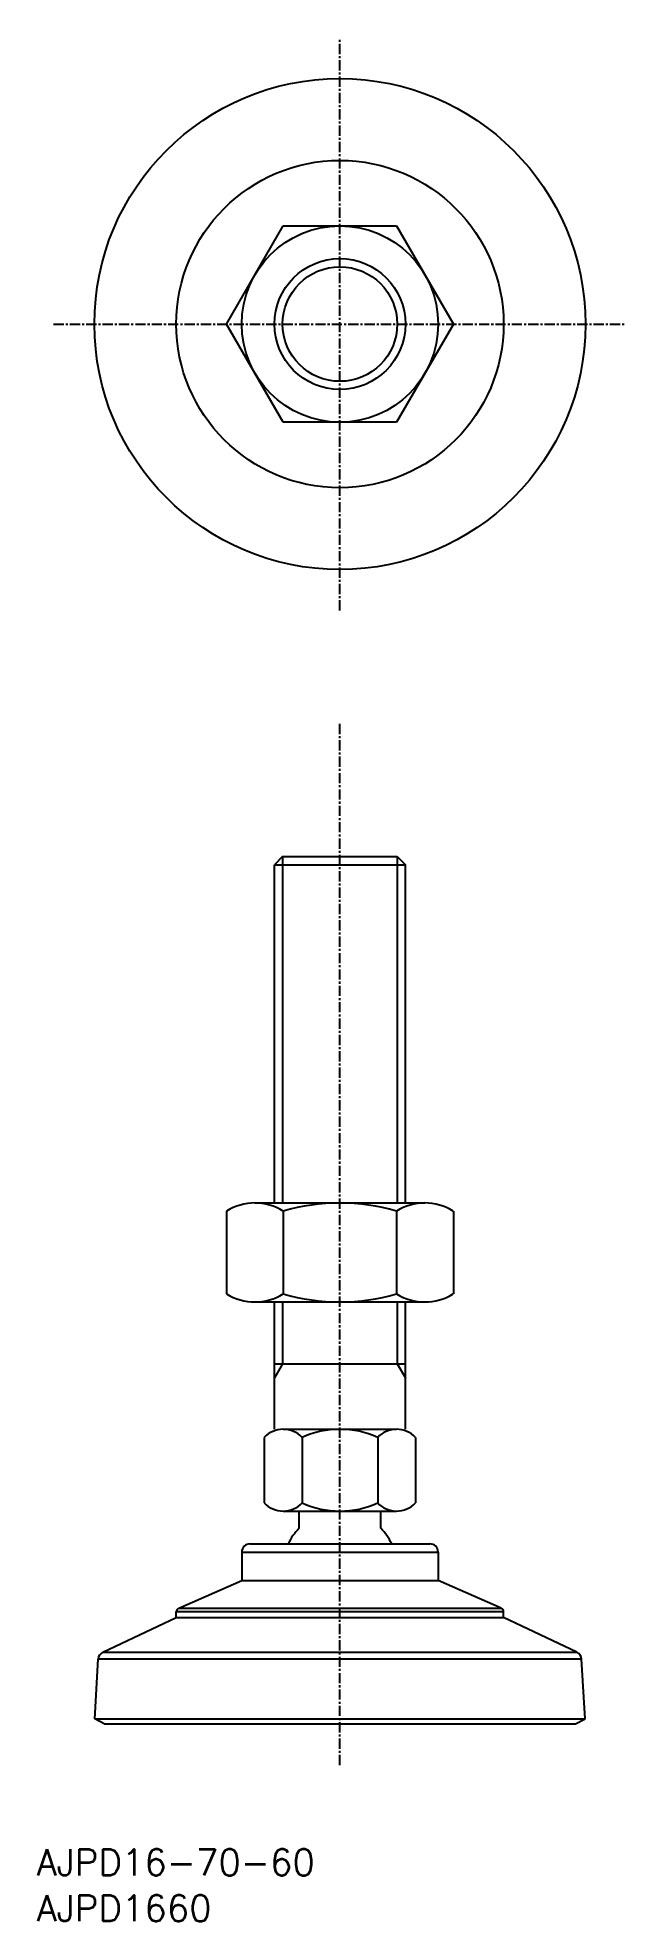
# Model space of a CAD drawing. Extents: x -37 to 35, y -195 to 35.
import ezdxf

# ---------------------------------------------------------------- set-up
doc = ezdxf.new("R2010")
doc.units = 0
doc.linetypes.add('CENTER', pattern=[2, 1.25, -0.25, 0.25, -0.25])
doc.layers.get('0').update_dxf_attribs({"linetype": 'CONTINUOUS'})
doc.layers.add('CENTER', color=1, linetype='CENTER')
doc.styles.get("Standard").update_dxf_attribs({"font": 'txt.shx', "bigfont": 'bigfont.shx'})

msp = doc.modelspace()

# ---------------------------------------------------------------- linework, layer by layer
at = {"color": 7, "linetype": 'CONTINUOUS'}
for p, q in [((-13.86, 0), (-6.93, 12)), ((-6.93, 12), (6.93, 12)), ((6.93, 12), (13.86, 0)), ((-6.93, -12), (-13.86, 0)), ((13.86, 0), (6.93, -12)), ((6.93, -12), (-6.93, -12)), ((-7, -65.08), (-8, -66.08)), ((-8, -107.42), (-8, -66.08)), ((-7, -65.08), (7, -65.08)), ((7, -65.08), (8, -66.08)), ((8, -107.42), (8, -66.08)), ((-10.39, -107.42), (10.39, -107.42)), ((-13.86, -108.42), (-13.86, -118.52)), ((-6.93, -108.42), (-6.93, -118.52)), ((6.93, -108.42), (6.93, -118.52)), ((13.86, -108.42), (13.86, -118.52)), ((-10.39, -119.52), (10.39, -119.52)), ((-8, -135.08), (-8, -119.52)), ((8, -135.08), (8, -119.52)), ((-8, -127.08), (8, -127.08)), ((-6.93, -135.08), (6.93, -135.08)), ((-9.24, -136.08), (-9.24, -144.08)), ((-4.62, -136.08), (-4.62, -144.08)), ((4.62, -136.08), (4.62, -144.08)), ((9.24, -136.08), (9.24, -144.08)), ((-6.93, -145.08), (6.93, -145.08)), ((-5, -147.18), (-5, -145.08)), ((5, -147.18), (5, -145.08)), ((-11, -149.08), (11, -149.08)), ((-12, -150.08), (-12, -153.58)), ((12, -150.08), (12, -153.58)), ((-19.7, -156.94), (-12, -153.58)), ((-12, -153.58), (12, -153.58)), ((19.7, -156.94), (12, -153.58)), ((-28.96, -162.32), (-20, -158.08)), ((-20, -158.08), (-20, -157.4)), ((-20, -158.08), (20, -158.08)), ((20, -158.08), (20, -157.4)), ((28.96, -162.32), (20, -158.08)), ((-29.96, -170.47), (-29.53, -163.17)), ((29.96, -170.47), (29.53, -163.17)), ((-28.8, -171.08), (-29.96, -170.47)), ((-29.96, -170.47), (29.96, -170.47)), ((-28.8, -171.08), (28.8, -171.08)), ((28.8, -171.08), (29.96, -170.47))]:
    msp.add_line(p, q, dxfattribs=at)
at = {"color": 3, "linetype": 'CONTINUOUS'}
for p, q in [((-8, -66.08), (8, -66.08)), ((-7, -65.08), (-7, -107.42)), ((7, -65.08), (7, -107.42)), ((-7, -119.52), (-7, -127.08)), ((7, -119.52), (7, -127.08)), ((-7, -127.08), (-8, -128.81)), ((7, -127.08), (8, -128.81)), ((-12, -150.08), (12, -150.08)), ((20, -157.4), (-20, -157.4)), ((-19.7, -156.94), (19.7, -156.94)), ((29.53, -163.17), (-29.53, -163.17)), ((-28.96, -162.32), (28.96, -162.32))]:
    msp.add_line(p, q, dxfattribs=at)
at = {"color": 7, "linetype": 'CONTINUOUS'}
for radius in [30, 20, 12, 8, 7]:
    msp.add_circle((0, 0), radius, dxfattribs=at)
for centre, radius, start, end in [((-10.39, -113.92), 6.5, 57.7958, 122.2042), ((0, -131.92), 24.5, 73.5736, 106.4264), ((10.39, -113.92), 6.5, 57.7958, 122.2042), ((-10.39, -113.02), 6.5, 237.7958, 302.2042), ((0, -95.02), 24.5, 253.5736, 286.4264), ((10.39, -113.02), 6.5, 237.7958, 302.2042), ((-6.93, -138.24), 3.17, 43.1736, 136.8264), ((0, -146.24), 11.17, 65.5673, 114.4327), ((6.93, -138.24), 3.17, 43.1736, 136.8264), ((-6.93, -141.91), 3.17, 223.1736, 316.8264), ((0, -133.91), 11.17, 245.5673, 294.4327), ((6.93, -141.91), 3.17, 223.1736, 316.8264), ((0, -152.08), 7, 135.5847, 154.6231), ((0, -152.08), 7, 25.3769, 44.4153), ((-11, -150.08), 1, 90, 180), ((11, -150.08), 1, 360, 90), ((-19.5, -157.4), 0.5, 113.6294, 180), ((19.5, -157.4), 0.5, 0, 66.3706), ((-28.54, -163.23), 1, 115.3462, 176.6335), ((28.54, -163.23), 1, 3.3665, 64.6538)]:
    msp.add_arc(centre, radius, start, end, dxfattribs=at)
at = {"layer": 'CENTER', "color": 1, "linetype": 'CENTER'}
for p, q in [((0, -35), (0, 35)), ((-35, 0), (35, 0)), ((0, -176.12), (0, -48.76))]:
    msp.add_line(p, q, dxfattribs=at)

# ---------------------------------------------------------------- texts
at = {"color": 7, "linetype": 'CONTINUOUS'}
for s, p in [('AJPD16-70-60', (-37.07, -189.6)), ('AJPD1660', (-37.07, -195.21))]:
    msp.add_text(s, height=3.2, dxfattribs=at).set_placement(p)

doc.saveas('drawing.dxf')
